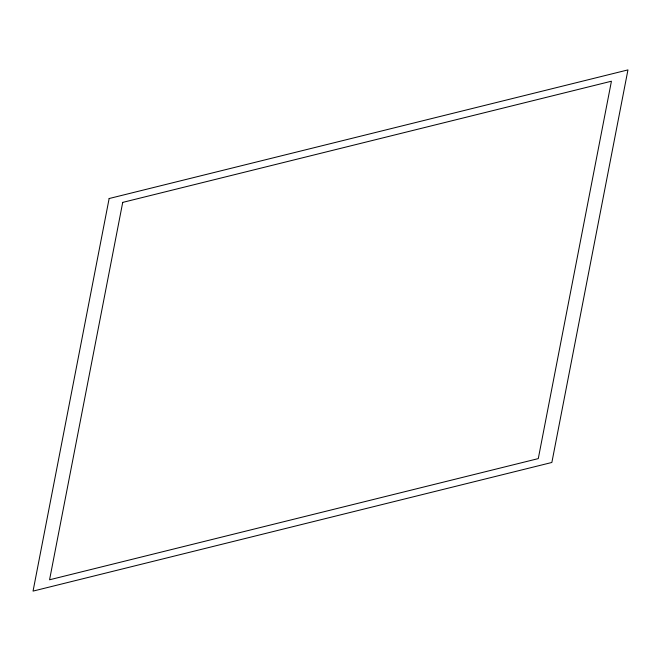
<?xml version="1.0" encoding="UTF-8"?>
<svg xmlns="http://www.w3.org/2000/svg" width="661" height="661" viewBox="0 0 661 661"><rect width="100%" height="100%" fill="white"/><g stroke="black" fill="none" stroke-linecap="round" stroke-linejoin="round"><path stroke-width="0.99" d="M109.139 198.531L33.05 591.099L551.861 462.469L627.95 69.901L109.139 198.531M122.715 202.39L49.567 579.78L538.285 458.61L611.433 81.22L122.715 202.39"/></g></svg>
